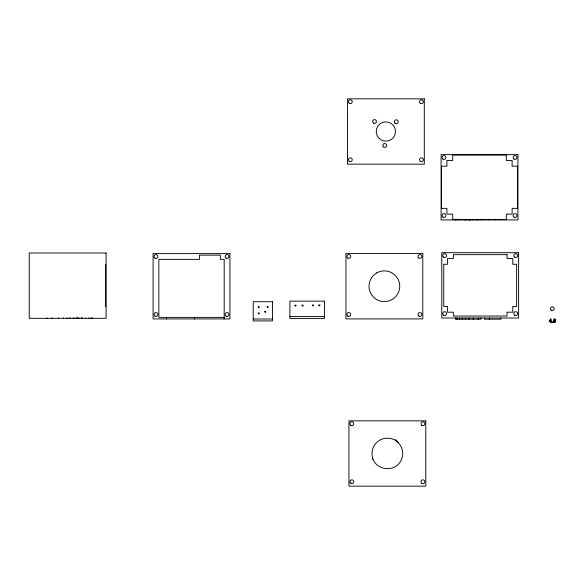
<?xml version="1.0" encoding="UTF-8"?>
<svg xmlns="http://www.w3.org/2000/svg" width="585" height="585" viewBox="0 0 585 585"><rect width="100%" height="100%" fill="white"/><g stroke="black" fill="none" stroke-linecap="round" stroke-linejoin="round"><path stroke-width="0.88" d="M289.897 316.507L324.47 316.507M224.172 317.392L158.857 317.392L158.857 259.374L199.456 259.374L199.456 255.148L220.333 255.148L220.333 259.374L224.172 259.374L224.172 318.927M253.217 319.022L272.427 319.022M372.63 459.298L372.521 457.477A15.371 15.371 0 0 1 387.365 438.136L391.336 438.655L396.718 440.359M395.043 440.191L398.231 442.633L400.674 445.821A15.371 15.371 0 0 1 400.674 461.185C394.553 472.819 375.416 470.303 372.521 457.477M397.222 441.119L398.231 442.633M500.877 318.006L500.877 319.161L484.358 319.161L484.358 318.006M500.204 219.507L500.204 219.938M495.21 219.507L495.21 219.938M489.353 318.006L489.353 319.161M488.68 219.507L488.68 219.938M483.685 219.507L483.685 219.938M480.958 318.006L480.958 319.161L455.547 319.161L455.547 318.006M480.278 219.507L480.278 219.938M478.216 318.006L478.216 319.161M477.535 219.507L477.535 219.938M477.206 219.507L477.206 219.938M474.011 219.507L474.011 219.938M473.221 318.006L473.221 319.161M472.541 219.507L472.541 219.938M470.757 219.507L470.757 219.938M470.194 219.507L470.194 219.938M469.594 219.507L469.594 219.938M469.309 219.507L469.309 219.938M468.994 318.006L468.994 319.161M468.314 219.507L468.314 219.938M465.631 219.507L465.631 219.938M465.404 219.507L465.404 219.938M465.514 318.006L465.514 319.161M464.834 219.507L464.834 219.938M462.267 318.006L462.267 319.161M461.594 219.507L461.594 219.938M459.481 318.006L459.481 319.161M458.808 219.507L458.808 219.938M457.346 318.006L457.346 319.161M456.673 219.507L456.673 219.938M456 318.006L456 319.161M455.327 219.507L455.327 219.938M454.867 219.507L454.867 219.938M194.586 317.392L194.586 318.927M166.542 317.392L166.542 318.927M105.651 264.581L105.651 306.737M92.32 317.882L92.32 318.32M91.86 317.882L91.86 318.32M90.521 317.882L90.521 318.32M88.379 317.882L88.379 318.32M85.6 317.882L85.6 318.32M82.353 317.882L82.353 318.32M81.783 317.882L81.783 318.32M81.556 317.882L81.556 318.32M78.873 317.882L78.873 318.32M77.878 317.882L77.878 318.32M77.593 317.882L77.593 318.32M76.993 317.882L76.993 318.32M76.438 317.882L76.438 318.32M74.646 317.882L74.646 318.32M73.176 317.882L73.176 318.32M69.981 317.882L69.981 318.32M69.652 317.882L69.652 318.32M66.909 317.882L66.909 318.32M63.502 317.882L63.502 318.32M58.507 317.882L58.507 318.32M51.977 317.882L51.977 318.32M46.983 317.882L46.983 318.32M555.18 319.878C554.127 322.079 553.578 317.852 555.18 319.878M555.75 321.662C551.143 326.328 554.734 313.063 555.75 321.662M553.893 321.392C554.441 324.236 556.123 319.681 553.893 321.392M258.197 307.001C259.023 309.567 260.193 305.187 258.197 307.001M258.153 313.209C258.98 315.776 260.149 311.395 258.153 313.209M264.691 311.673C265.517 314.24 266.687 309.86 264.691 311.673M267.096 306.818C267.915 309.385 269.093 305.004 267.096 306.818M294.935 305.414C295.754 307.981 296.931 303.6 294.935 305.414M301.992 305.326C302.811 307.893 303.988 303.513 301.992 305.326M312.324 305.246C313.143 307.812 314.32 303.432 312.324 305.246M318.847 305.195C319.673 307.761 320.843 303.381 318.847 305.195M550.639 319.6L549.403 321.033L550.639 321.033L550.639 319.6M550.653 319.022L549.022 321.421L550.639 321.421L550.639 322.679L551.107 322.679L551.545 321.033L551.107 321.033L551.107 319.022L550.653 319.022M376.689 272.932L373.508 275.374A15.371 15.371 0 0 0 384.374 301.604L388.352 301.085A15.371 15.371 0 0 0 395.241 275.374L392.06 272.932A15.371 15.371 0 0 0 376.689 272.932M424.293 98.843L347.453 98.843L347.453 164.151L424.293 164.151L424.293 98.843M517.937 154.63L441.097 154.63L441.097 219.938L517.937 219.938L517.937 154.63M506.361 155.062L452.673 155.062L452.673 160.444L446.911 160.444L446.911 166.206L441.536 166.206L441.536 208.362L446.911 208.362L446.911 214.125L452.673 214.125L452.673 219.507L506.361 219.507L506.361 214.125L512.124 214.125L512.124 208.362L517.498 208.362L517.498 166.206L512.124 166.206L512.124 160.444L506.361 160.444L506.361 155.062M518.617 252.691L441.777 252.691L441.777 318.006L518.617 318.006L518.617 252.691M106.09 253.005L29.25 253.005L29.25 318.32L106.09 318.32L106.09 253.005M229.934 253.612L153.095 253.612L153.095 318.927L229.934 318.927L229.934 253.612M422.794 253.583L345.954 253.583L345.954 318.898L422.794 318.898L422.794 253.583M507.034 254.665L453.353 254.665L453.353 258.511L447.591 258.511L447.591 264.274L443.752 264.274L443.752 306.43L447.591 306.43L447.591 312.193L453.353 312.193L453.353 316.032L507.034 316.032L507.034 312.193L512.796 312.193L512.796 306.43L516.643 306.43L516.643 264.274L512.796 264.274L512.796 258.511L507.034 258.511L507.034 254.665M324.47 301.136L289.897 301.136L289.897 318.423L324.47 318.423L324.47 301.136M272.427 301.728L253.217 301.728L253.217 320.938L272.427 320.938L272.427 301.728M552.723 321.977L552.13 321.977L552.13 322.679L552.723 322.679L552.723 321.977M425.785 420.849L348.945 420.849L348.945 486.157L425.785 486.157L425.785 420.849M350.466 483.1A1.923 1.923 0 0 0 353.676 482.237A1.923 1.923 0 0 0 351.329 479.883A1.923 1.923 0 0 0 350.466 483.1M421.939 483.407A1.923 1.923 0 0 0 424.82 481.74A1.923 1.923 0 0 0 421.939 480.08A1.923 1.923 0 0 0 421.939 483.407M421.77 425.28A1.923 1.923 0 0 0 424.812 423.928A1.923 1.923 0 0 0 422.121 421.975A1.923 1.923 0 0 0 421.77 425.28M350.839 425.375A1.923 1.923 0 0 0 353.742 423.752A1.923 1.923 0 0 0 350.883 422.048A1.923 1.923 0 0 0 350.839 425.375M443.693 315.256A1.923 1.923 0 0 0 446.574 313.589A1.923 1.923 0 0 0 443.693 311.929A1.923 1.923 0 0 0 443.693 315.256M514.588 257.115A1.923 1.923 0 0 0 517.645 255.791A1.923 1.923 0 0 0 514.968 253.81A1.923 1.923 0 0 0 514.588 257.115M443.459 257.078A1.923 1.923 0 0 0 446.552 255.864A1.923 1.923 0 0 0 443.956 253.788A1.923 1.923 0 0 0 443.459 257.078M514.771 315.256A1.923 1.923 0 0 0 517.652 313.589A1.923 1.923 0 0 0 514.771 311.929A1.923 1.923 0 0 0 514.771 315.256M349.377 161.401A1.923 1.923 0 0 0 352.258 159.734A1.923 1.923 0 0 0 349.377 158.074A1.923 1.923 0 0 0 349.377 161.401M373.369 123.047A1.923 1.923 0 0 0 376.426 121.746A1.923 1.923 0 0 0 373.771 119.749A1.923 1.923 0 0 0 373.369 123.047M394.963 123.099A1.923 1.923 0 0 0 398.18 122.236A1.923 1.923 0 0 0 395.826 119.881A1.923 1.923 0 0 0 394.963 123.099M349.347 103.37A1.923 1.923 0 0 0 352.258 101.746A1.923 1.923 0 0 0 349.399 100.042A1.923 1.923 0 0 0 349.347 103.37M420.279 103.274A1.923 1.923 0 0 0 423.321 101.922A1.923 1.923 0 0 0 420.63 99.969A1.923 1.923 0 0 0 420.279 103.274M420.454 161.401A1.923 1.923 0 0 0 423.335 159.734A1.923 1.923 0 0 0 420.454 158.074A1.923 1.923 0 0 0 420.454 161.401M383.402 146.82A1.923 1.923 0 0 0 386.619 145.965A1.923 1.923 0 0 0 384.265 143.61A1.923 1.923 0 0 0 383.402 146.82M379.255 138.462A9.609 9.609 0 0 0 395.211 133.746A9.609 9.609 0 0 0 383.153 122.287A9.609 9.609 0 0 0 379.255 138.462M443.02 217.189A1.923 1.923 0 0 0 445.902 215.521A1.923 1.923 0 0 0 443.02 213.861A1.923 1.923 0 0 0 443.02 217.189M513.915 159.054A1.923 1.923 0 0 0 516.965 157.731A1.923 1.923 0 0 0 514.295 155.749A1.923 1.923 0 0 0 513.915 159.054M442.779 159.01A1.923 1.923 0 0 0 445.88 157.796A1.923 1.923 0 0 0 443.276 155.72A1.923 1.923 0 0 0 442.779 159.01M514.098 217.189A1.923 1.923 0 0 0 516.979 215.521A1.923 1.923 0 0 0 514.098 213.861A1.923 1.923 0 0 0 514.098 217.189M551.128 310.108A1.843 1.843 0 0 0 554.134 309.026A1.843 1.843 0 0 0 551.692 306.964A1.843 1.843 0 0 0 551.128 310.108M418.948 316.141A1.923 1.923 0 0 0 421.836 314.474A1.923 1.923 0 0 0 418.948 312.814A1.923 1.923 0 0 0 418.948 316.141M418.78 258.014A1.923 1.923 0 0 0 421.822 256.669A1.923 1.923 0 0 0 419.131 254.709A1.923 1.923 0 0 0 418.78 258.014M347.878 316.141A1.923 1.923 0 0 0 350.759 314.474A1.923 1.923 0 0 0 347.878 312.814A1.923 1.923 0 0 0 347.878 316.141M347.848 258.109A1.923 1.923 0 0 0 350.759 256.493A1.923 1.923 0 0 0 347.899 254.782A1.923 1.923 0 0 0 347.848 258.109M226.095 258.161A1.923 1.923 0 0 0 228.976 256.493A1.923 1.923 0 0 0 226.095 254.833A1.923 1.923 0 0 0 226.095 258.161M155.018 258.161A1.923 1.923 0 0 0 157.899 256.493A1.923 1.923 0 0 0 155.018 254.833A1.923 1.923 0 0 0 155.018 258.161M226.095 316.171A1.923 1.923 0 0 0 228.976 314.511A1.923 1.923 0 0 0 226.095 312.843A1.923 1.923 0 0 0 226.095 316.171M155.018 316.171A1.923 1.923 0 0 0 157.899 314.511A1.923 1.923 0 0 0 155.018 312.843A1.923 1.923 0 0 0 155.018 316.171"/></g></svg>
